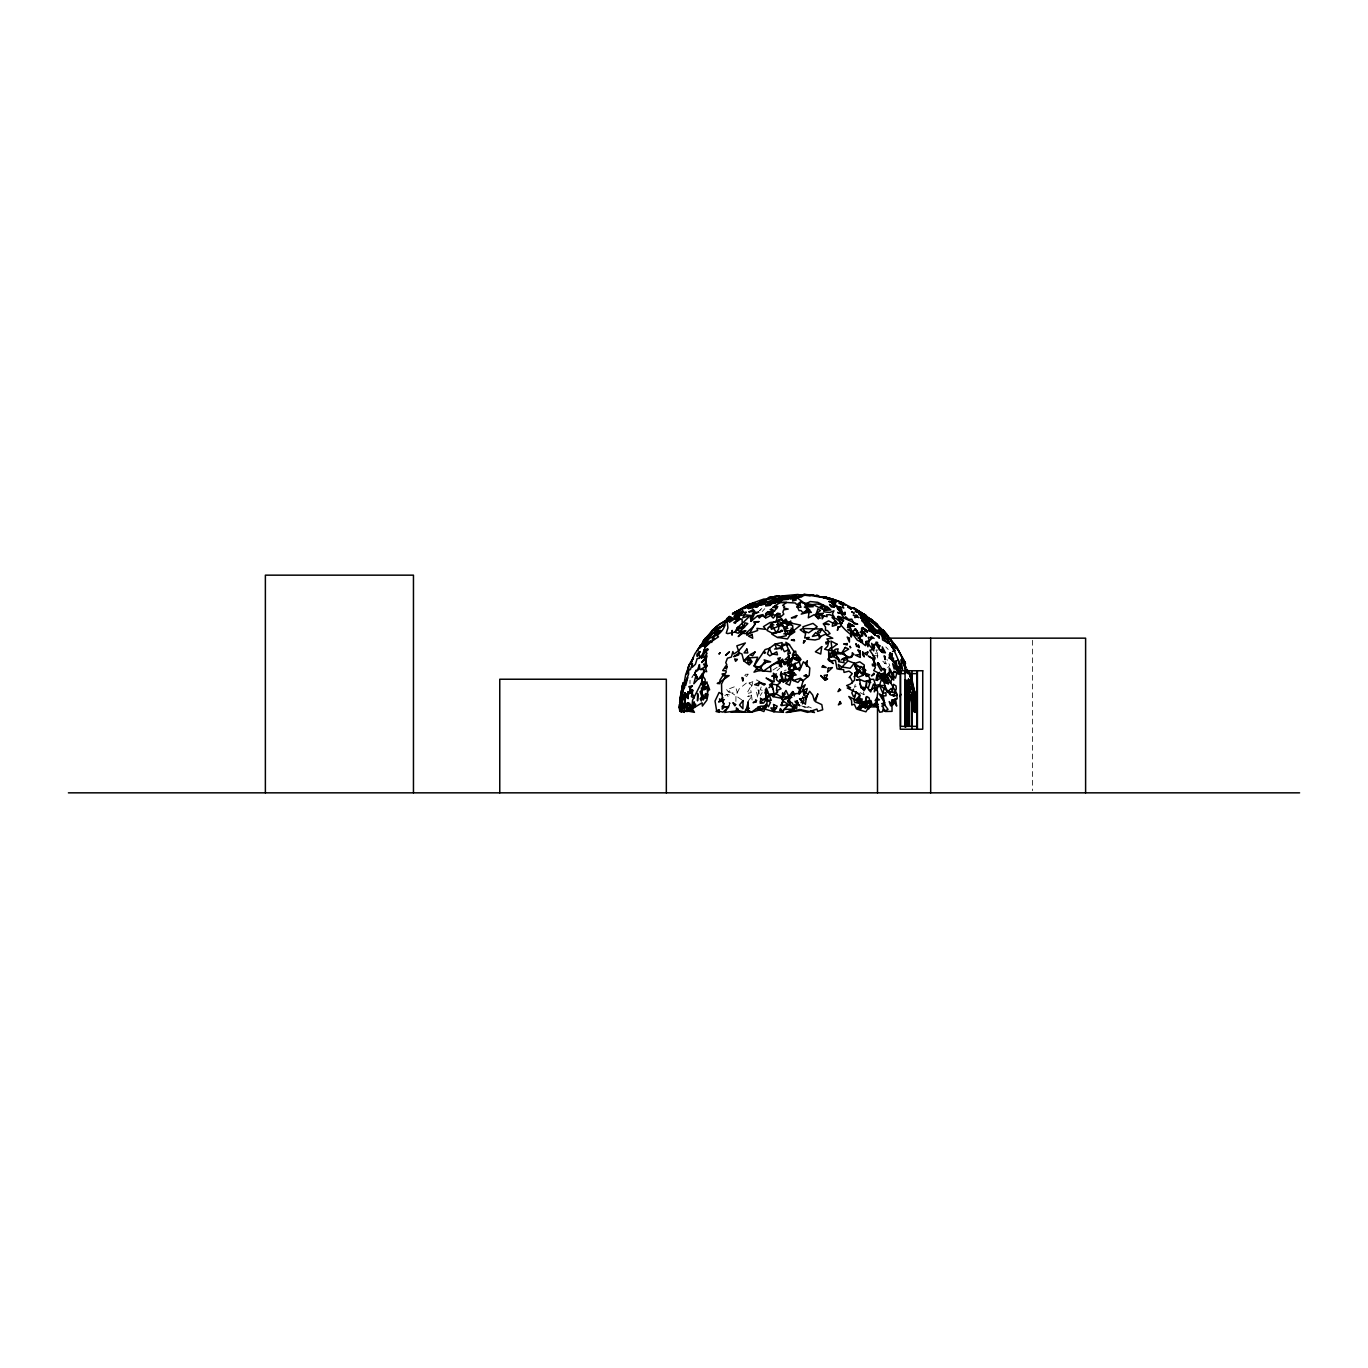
<?xml version="1.0" encoding="UTF-8"?>
<svg xmlns="http://www.w3.org/2000/svg" width="1368" height="1368" viewBox="0 0 1368 1368"><rect width="100%" height="100%" fill="white"/><g stroke="black" fill="none" stroke-linecap="round" stroke-linejoin="round"><path stroke-width="0.75" stroke-dasharray="5 3.75" d="M735.881 701.408L735.984 695.115L739.216 688.839L748.057 681.674L751.887 685.727L750.981 686.856L749.1 683.196L756.812 679.913L759.172 681.52M689.968 683.572L690.036 680.204M752.092 699.989L751.408 694.209L747.715 696.534L752.417 695.543L747.253 702.382M757.923 695.32L758.915 690.053L756.042 687.899M751.887 685.727L752.588 682.512M855.274 684.599L854.401 687.352L857.65 685.351M761.189 686.924L760.266 689.729L763.19 690.601M728.768 706.794L730.016 703.118L727.297 702.382L730.016 703.118L728.357 706.504M860.062 692.584L863.926 694.705L865.004 691.951M760.283 695.56L762.13 692.601M693.73 674.441L691.678 677.434L694.209 676.39M762.232 611.479L764.815 608.674M887.695 667.687L889.798 665.446L886.943 659.479M777.024 670.713L779.64 668.268M772.954 670.029L777.759 666.9M724.801 695.594L726.836 694.38L729.691 694.944L727.229 695.765L726.836 694.38L728.05 696.5M884.993 661.223L886.413 663.942L883.369 663.07M784.548 670.44L786.19 670.046M873.023 655.614L878.273 655.87M877.982 650.159L875.982 649.885L877.777 654.622L875.281 653.083M803.546 706.367L809.189 707.974M807.787 706.333L811.309 707.957M801.665 705.837L805.342 707.735M741.815 699.92L731.675 692.892L737.489 692.995L735.385 686.428L727.896 689.284L728.426 691.917L730.358 692.687L728.648 689.472L728.426 691.917L726.63 689.575M885.831 646.961L888.191 649.441M882.805 661.189L885.181 663.668M757.581 697.081L756.145 690.071L758.915 690.053L759.257 695.286M863.499 691.951L863.926 694.705M1032.412 640.275L1032.412 790.721M877.504 652.981L877.504 659.342M761.839 608.401L759.599 610.641L761.839 608.401M748.057 674.185L746.689 676.493L743.2 674.407L748.057 674.185M750.228 687.471L746.706 693.627L751.22 692.567L750.228 687.471"/><path stroke-width="1.5" d="M772.834 689.113L772.048 684.068L777.058 684.958L781.06 688.771L776.46 690.772L777.058 684.958L779.948 683.128L779.572 679.811M688.309 691.917L688.189 698.518L685.488 696.226L685.146 692.67L684.769 703.391L686.018 694.26L688.189 698.518L688.412 691.729M681.965 702.861L681.828 706.367L682.102 702.93M781.385 649.834L781.487 648.124L774.613 649.048M858.933 697.851L861.755 702.263L860.489 709.77L858.642 707.547L861.378 707.256L864.268 702.092L869.552 703.066M685.607 694.072L685.385 697.03L686.189 693.85M810.831 710.591L814.49 712.506L799.63 709.496L787.575 712.437L794.449 707.991L794.705 704.623M680.905 703.409L681.007 711.907L679.691 710.539L680.905 703.409L681.161 706.88M866.012 696.962L865.26 708.402L864.268 702.092M682.187 707.376L682.615 703.785L682.854 707.854M873.417 648.244L873.913 644.482L873.759 650.911M767.773 700.707L770.475 702.297L768.406 706.829L766.354 704.212L765.584 709.274L773.895 711.753L783.539 712.318L780.359 708.538L779.64 710.437L783.077 711.001L788.395 704.588L794.449 707.991M792.106 695.457L792.705 691.592L794.774 694.089M684 708.829L684.923 703.066L685.317 706.486M701.288 684.479L703.853 670.765M876.854 686.497L876.187 690.413L874.785 689.25M798.382 661.308L798.655 659.718L791.747 657.598L792.021 660.795M705.426 693.542L708.145 694.157L706.829 700.211L702.365 706.076L702.109 702.776L694.465 707.41L694.14 704.127L692.413 708.59L694.465 707.41L695.679 704.264L695.081 705.204L694.055 701.818L694.14 704.127L691.011 706.743L694.448 712.335L686.89 710.898L681.418 711.924L681.982 709.171M770.8 694.397L775.759 693.61L777.793 691.609L773.04 696.62L770.8 694.397L762.404 700.382L760.386 698.142M728.186 620.337L731.401 617.977L727.143 621.585L727.93 627.826L726.271 633.093L727.673 633.606L734.838 632.101L738.224 633.247L747.817 623.551L745.013 622.833L743.747 626.185L738.635 627.809L738.241 626.818L737.13 628.117C741.114 636.889 750.399 633.059 757.65 630.494L756.949 628.374L765.909 629.365L763.464 626.63L769.996 622.543L776.186 621.705L777.092 617.566L780.341 617.19L783.813 614.095L782.838 612.231L783.676 609.837L788.207 609.068L783.59 607.922L784.565 606.4L782.667 605.426L786.395 602.467L795.441 603.014L796.757 604.827L800.776 601.681L804.846 603.527L796.706 597.457L802.161 596.431L799.801 595.73L801.751 595.251L797.801 594.464L774.476 596.653L760.146 601.595L765.071 601.202M856.932 676.527L857.77 672.885L854.282 663.189L848.006 660.847L839.747 669.362L837.028 668.832L835.438 660.282L829.453 661.223L829.008 657.204L833.591 656.537L839.627 660.676L830.667 647.765L828.632 650.245L824.63 649.219L827.572 646.277L828.871 641.455L826.905 638.924L832.77 638.223L826.392 635.111L830.068 633.623L827.486 630.562L825.468 630.221L825.52 627.074L823.553 624.064L829.162 624.492L823.279 623.842L828.581 620.85L836.532 624.971L832.274 626.27L832.719 623.09L835.506 620.935L837.9 623.774L835.728 623.808L835.506 620.935L832.069 617.549L836.224 618.627L842.072 623.363L839.2 623.603L840.191 622.354L838.191 617.994L842.893 620.918M882.941 674.287L882.206 677.126L877.162 674.407L879.556 672.372M781.333 671.688L780.427 674.903L783.3 682.016L791.559 678.169L790.516 674.15L788.242 671.602M870.681 638.531L871.296 636.325L874.084 638.463M769.226 603.049L766.012 604.844L765.977 603.886M709.547 636.24L703.648 646.277L707.837 642.139L705.631 644.807L706.863 642.225L705.546 643.028L706.042 639.95L701.818 645.747L704.776 641.421L701.818 645.747L702.177 643.61L694.995 653.579L690.327 663.942L693.439 657.854L690.327 662.608L685.676 674.595L682.136 693.901L684.428 684.359L684.667 687.471M898.81 666.455L897.818 669.568L895.168 664.113M799.168 694.277L803.17 680.7L809.24 675.399L809.805 667.96L803.409 661.736L799.442 670.713L798.091 668.473L800.707 666.849L799.271 661.65L801.101 659.29L792.482 657.239M696.979 676.459L696.5 677.776L697.988 679.383L702.742 675.86L704.246 671.243L706.709 671.705L705.597 668.661L706.897 665.806L705.785 661.086L706.692 655.204L704.366 657.033L707.085 653.237L704.588 651.835L706.675 649.321L704.674 649.988L704.845 647.509L706.555 643.798L710.625 640.891L704.845 647.509L710.933 641.883L711.753 642.43L712.745 638.155L716.815 633.367L714.729 633.589L715.002 635.179L716.165 634.598L712.745 638.155L714.558 638.924L712.506 640.72L718.542 636.838L717.037 635.59L717.721 633.35L720.611 630.34L717.037 635.59C721.979 631.452 723.484 629.092 725.228 624.851L720.474 626.732M718.901 627.348L717.858 630.528L714.729 633.589L718.354 630.904L714.677 631.281M790.567 629.622L788.96 634.324L783.813 633.846M722.03 699.134L718.645 702.04L722.731 697.663M802.503 703.887L804.042 700.211L802.657 696.979M748.775 608.846L751.271 604.998L747.099 607.973L755.427 604.023M787.882 666.387L789.592 662.728L788.823 657.905L790.961 659.821M853.529 689.198L851.819 692.892L853.529 696.722L855.547 695.081M851.939 683.299L852.589 681.914L850.4 677.741L849.101 677.587L852.264 673.586L849.032 671.141L844.056 672.423L843.594 669.585L839.747 669.362L838.276 664.455L841.765 666.968L850.246 668.268L854.282 663.189L860.438 667.721M806.009 698.791L807.325 696.295L806.043 696.38M885.062 670.696L885.626 669.704M728.528 618.028L729.52 616.335L726.596 618.798M768.389 693.713L765.174 693.029L766.029 690.19M870.527 706.316L868.697 709.034L866.662 707.564L865.465 702.382L870.954 700.519L871.758 703.323M801.084 702.639L801.922 701.442L799.545 698.774M880.735 650.877L882.77 652.468M706.982 686.445L700.04 691.712L703.289 700.023L704.862 696.893L702.502 697.013L701.356 687.847L704.913 689.044L703.186 683.932L703.272 682.752L705.221 683.401L705.136 679.366L702.742 675.86M783.385 663.89L789.592 662.728L780.991 661.223L781.333 664.284L779.23 666.13M739.678 618.25L736.976 621.431L740.669 618.729M735.232 617.686L737.677 614.848L739.66 614.557L733.864 618.421M728.768 706.794L723.073 712.13L716.678 710.915L715.036 701.014L719.072 692.464L722.595 694.551M788.413 668.884L792.294 664.591L795.663 666.336L797.27 669.26L794.603 669.328L789.934 672.133L791.576 673.039L790.516 674.15L791.559 678.169L793.286 680.529L797.886 682.427L800.212 679.793L803.17 680.7L800.485 678.237L793.286 680.529L791.576 676.39L793.953 672.834L789.934 672.133M786.19 678.87L783.3 682.016L780.683 679.434M854.094 676.75L860.438 670.662M766.354 704.212L760.984 709.547L751.545 712.164L731.042 712.181M770.013 694.072L766.439 697.355L765.601 694.465M789.849 700.792L788.088 702.314L789.524 697.783L785.95 690.464L781.932 697.304L782.752 700.895L781.094 705.324L783.112 700.997L781.538 698.279L773.04 696.62L775.759 693.61L781.932 697.304L788.635 696.432L791.816 697.389L782.821 699.766L788.635 696.432L792.705 691.592L794.295 695.902M769.021 687.694L772.031 685.197M779.008 632.341L781.829 630.049M765.174 693.029L767.602 691.165L766.097 691.473M740.037 611.24L735.163 614.335L737.335 614.711L735.129 616.233L742.704 611.24L741.969 610.521M727.537 619.447L730.974 617.652M861.926 669.397L863.653 668.559L866.218 676.493L869.655 674.783L864.867 673.073L862.9 670.628M760.711 605.22L765.003 604.023M776.426 673.928L771.672 676.168L777.349 676.579L774.168 677.622M707.051 690.926L709.633 689.746L708.025 685.146M880.872 650.911L882.36 650.245L881.761 649.441M749.356 708.196L746.535 709.479L751.545 712.164M776.186 621.705L780.461 619.807L785.745 621.346L786.703 623.209L788.156 622.474L800.571 625.142L788.96 634.324L784.668 628.699L787.882 628.374M841.217 659.957C842.996 656.743 852.503 658.555 852.127 656.503L852.298 652.673L853.94 654.366L849.511 657.392L841.371 653.476L834.651 653.904L833.591 656.537L828.717 655.956L828.632 650.245L835.284 651.202L834.651 653.904L838.43 652.006L840.533 653.682M752.451 613.77L756.025 612.197M765.875 615.19L773.245 612.71L771.757 616.643L773.228 618.114L777.52 613.172L779.76 613.668L780.341 617.19L776.716 616.694L779.76 613.668L774.852 615.019L765.464 614.027M892.517 651.527L894.091 650.843M875.896 665.173L872.528 665.823L872.356 664.044L874.169 665.908L874.597 664.882L873.553 659.94L875.127 663.429M724.27 622.782L727.143 621.585L724.459 622.012M757.137 603.886L761.805 602.347L752.195 608.025L754.315 605.853L764.524 603.408M724.407 699.664L721.552 700.45L724.339 703.904M776.973 624.475L785.352 622.953L786.549 624.543M861.378 687.386L865.174 687.659L861.378 687.386L860.079 683.812M717.191 626.561L714.575 628.203L717.909 625.364L704.982 638.788L699.424 648.381L705.324 643.268L706.914 639.848L707.085 641.626L710.522 636.753L710.83 637.933L714.797 634.769L718.132 629.554L723.826 624.988L715.772 630.135L717.362 627.775L720.799 626.818L725.416 622.714L725.279 620.644L725.673 622.491L732.923 617.72L729.383 622.269L740.002 615.463L744.996 614.796L750.331 615.48L750.981 621.329L757.547 615.839L763.07 614.591L759.326 618.011L757.547 615.839L762.369 615.668L765.516 617.669L766.422 612.625L774.51 611.017L776.528 607.717L772.629 607.392L780.016 602.604L766.986 602.142L755.974 603.835L768.286 599.081L780.324 598.004C768.303 601.185 758.624 604.605 746.62 607.324L752.144 607.118L763.789 603.647L760.386 603.613L762.232 600.706L768.286 599.081L763.789 599.064L750.622 603.733L732.325 613.993L750.553 603.784L734.052 612.796C737.609 610.675 734.667 612.265 736.771 612.813L740.208 609.359L745.526 608.161M767.858 604.913L771.569 604.451M854.658 617.566L855.855 617.43L855.941 614.899L857.36 615.822M843.611 660.248L847.613 659.821L846.023 657.82M842.278 612.129L839.405 612.146L842.722 614.249M776.904 624.919L782.428 624.885M888.106 638.155L1085.611 638.155L1085.611 792.841M904.299 673.62L900.589 673.62L900.589 726.357L917.124 726.357L917.124 673.62L908.01 673.62M68.4 792.841L1299.6 792.841M861.498 616.489L863.687 616.626L869.535 622.85L861.498 616.489L863.789 620.183L860.575 618.011M767.568 612.009L772.082 612.625L772.356 614.762L765.841 617.977L764.182 615.925M764.78 601.373L767.072 601.749M871.433 704.965L876.922 705.871L879.778 712.249L882.428 711.753L883.471 707.547L881.83 706.059L884.993 705.272L888.02 709.411L884.241 711.36L884.19 709.137L885.421 711.497L892.056 711.36L891.919 700.142L897.169 698.826L896.827 693.627L890.5 682.495L885.438 682.991L882.753 678.75L876.803 675.775L875.828 680.306L881.898 678.083L879.487 685.402L882.976 693.473L881.693 698.193L879.248 693.85L883.215 695.97L884.993 705.272L881.693 703.699L884.754 702.69L882.411 699.424L883.215 695.97L886.019 695.748L885.934 692.567L882.976 693.473L884.087 688.412L879.487 685.402L884.925 685.642L887.627 691.883L895.356 692.379L897.117 695.218L893.714 696.038L891.457 695.115L893.304 694.363L893.714 696.038L896.262 688.942L896.04 685.949L893.492 684.308L892.312 691.661L891.184 688.395L887.627 691.883L884.549 688.412L884.925 685.642L882.753 678.75L886.584 682.974L883.3 672.851M869.432 627.895L873.109 629.229L870.886 629.861L869.432 627.895L875.264 635.351L870.698 631.093L870.681 628.117L864.576 623.876M776.973 663.326L781.333 664.284M773.895 624.937L770.509 624.167L770.543 627.673M832.616 599.15L825.331 597.132L838.156 600.962L811.925 594.789L813.533 595.2L803.734 594.345L823.331 597.594L836.857 601.663L831.676 601.116L835.728 602.98L828.786 601.441L833.18 602.707L837.712 606.759L835.079 606.007L836.669 606.178L838.841 610.47L841.901 610.795L841.32 608.914L837.267 608.384L845.116 614.215L844.535 615.019L839.781 611.992L844.518 618.387L857.702 624.236L854.025 623.876L851.819 619.14L848.587 619.447L845.646 616.78L844.518 618.387L838.191 616.284L843.714 620.679L837.507 616.951L842.876 621.14L840.79 625.039L845.766 630.357L850.298 634.205L851.597 631.007L850.947 628.716L847.75 629.707L860.455 636.223L862.712 635.898L861.772 633.623L859.874 638.873L860.729 641.849L865.534 645.662L866.132 641.489L869.364 640.737L872.391 637.984L868.235 637.266L869.364 640.737L867.91 646.756L866.132 641.489L872.955 649.561L874.562 647.406L871.638 643.319L872.955 649.561L869.706 650.279L875.041 657.803L874.648 659.564L868.321 656.127L872.63 658.572L874.323 662.864L875.315 667.687L873.673 670.576L880.462 673.911L883.882 673.723L888.208 684.154L887.524 673.723L891.303 671.551L889.354 668.063L889.371 675.553L891.85 678.767L890.739 682.683L888.277 678.083L884.925 676.767L881.249 678.015L880.462 673.911L882.668 681.007L887.524 673.723L893.749 680.118L893.492 672.577L891.97 674.27L895.476 678.152L896.912 672.919L893.749 671.278L898.93 674.27L899.58 672.115L900.708 672.902L900.76 667.259C895.989 652.519 888.584 635.487 872.425 629.519L866.218 622.406L866.183 619.02L860.079 617.242L868.834 623.141L866.303 620.816L869.655 622.423L866.987 618.832L878.307 626.048L896.639 647.491L883.745 630.716L882.89 629.861L897.391 647.936L896.57 647.081L905.565 663.429L897.1 648.158C901.307 654.776 903.359 660.847 906.146 667.994L900.845 659.735L902.589 669.499L898.126 659.821L899.289 664.882M760.403 701.664L762.164 702.109M825.81 597.252L835.609 600.056L823.297 597.081L841.081 602.108L863.02 613.77L857.531 610.419C860.558 613.548 851.341 606.28 855.804 609.034L853.051 607.717L865.106 615.155L855.017 608.709L863.687 616.626L860.66 615.207M808.197 693.781L803.785 692.875L804.025 694.893L805.974 693.046L807.274 688.531L802.674 690.686L805.974 693.046L802.725 689.865L805.239 684.735L801.221 687.745L797.407 687.488L800.759 690.566L798.741 691.233L799.801 693.559M794.979 701.254L798.331 702.4M874.272 644.208L878.735 646.26L876.05 642.105L877.486 642.686M703.46 664.079L706.897 665.806L705.717 667.875L704.212 665.344M736.172 709.821L739.165 711.411M793.115 658.23L796.621 660.282M787.54 672.286L790.516 674.15M789.575 644.619L785.865 642.259L787.267 645.097M867.38 626.578L868.663 627.45M791.114 628.049L794.825 631.879L789.815 635.265L787.472 638.959L777.879 637.42M854.248 626.441L848.759 623.158M757.906 706.777L760.984 709.547L759.907 706.367M854.914 628.784L857.599 631.315M759.172 681.52L761.07 683.35M861.755 702.263L858.54 698.809L858.01 702.092M894.073 662.847L891.902 660.299L893.612 658.213L891.201 659.154L889.166 654.742M847.596 624.954L849.819 627.638M788.823 657.905L791.474 661.154M862.216 688.207L864.063 690.703M865.243 629.212L867.363 632.238L866.474 630.323M861.618 640.481L862.729 642.088M682.974 709.889L684.051 711.599M873.023 655.614L874.494 658.025M869.689 680.802L870.715 682.564M792.294 664.591L794.603 669.328L795.099 663.172M848.416 623.774L850.092 627.245M788.276 655.443L788.703 657.7M916.475 709.787L916.047 708.88L916.509 711.121L914.371 711.138L912.747 709.051L913.858 705.649L912.781 698.86L914.747 698.672L912.319 684.872L914.508 691.045L915.996 702.878L915.722 699.099L909.446 672.218L912.507 681.948L914.901 693.114L910.284 676.083L907.155 669.362L908.215 673.312L906.796 670.987L906.864 672.988L903.564 663.685L905.103 667.926L905.052 683.265L908.557 694.893L910.301 696.568L912.918 707.837L913.91 705.751L912.507 705.563L912.747 709.051L915.175 712.42L915.534 703.904L916.509 711.121L916.201 704.434M915.38 696.124L915.722 699.099M687.882 691.934L688.189 696.141M755.666 699.715L755.786 702.126M681.281 708.624L681.418 711.924M930.685 638.155L930.685 792.841M917.415 670.747L917.415 729.229M916.816 670.747L916.816 729.229M915.124 698.928L915.124 703.152M914.816 698.928L914.816 703.152M911.994 670.747L911.994 689.54M911.994 702.075L911.994 729.229M911.704 673.62L911.704 679.947M911.704 694.722L911.704 726.357M911.396 673.62L911.515 679.947M911.396 694.722L911.515 726.357M908.831 690.498L908.831 726.357M908.523 690.498L908.523 726.357L908.403 679.947M908.095 679.947L908.095 726.357M906.009 679.947L906.009 726.357M905.719 681.196L905.719 727.143M905.411 679.947L905.411 726.357M905.103 679.947L905.12 727.143M877.504 642.396L877.504 646.619M877.504 674.168L877.504 680.529M877.504 703.836L877.504 792.841M666.336 792.841L666.336 679.229L499.765 679.229L499.765 792.841M413.461 792.841L413.461 575.159L265.375 575.159L265.375 792.841M748.211 702.092L748.193 709.958L746.466 708.829L748.211 702.092M766.029 694.328L767.055 703.032L763.891 711.565L756.487 708.538L751.579 712.095L747.766 710.984L746.466 708.829L744.585 711.959L738.207 710.625L724.818 712.403L728.067 706.931L723.792 706.555L721.723 692.943L721.552 683.897L725.741 675.826L723.826 673.86L722.116 673.877L722.903 675.621L719.961 680.153L720.081 681.948L729.161 675.638L722.903 675.621L726.049 672.543L726.151 670.833L722.68 670.576L726.801 664.677L725.758 662.659L727.434 658.213L731.418 657.033L732.872 651.561L733.761 654.007L738.549 650.929L745.355 642.977L736.839 645.833L739.199 652.895L738.617 654.964L733.744 656.657L739.199 652.895L741.918 653.938L743.73 660.778L749.288 664.951L752.058 661.667L749.339 657.888L757.684 657.204L754.11 665.977L759.206 670.576L771.005 671.654L770.423 666.079L778.306 661.035L780.41 657.734L777.879 658.384L782.017 666.421L781.025 667.088L779.418 661.514L782.581 659.068L784.702 664.745L788.72 659.872L796.21 657.478L799.733 657.888L798.963 662.129L792.927 664.557L789.268 667.994L789.148 672.834L784.257 672.611L785.848 675.057L792.602 677.605L793.457 675.382L791.85 670.782L789.268 667.994L791.303 664.13L790.601 659.889L793.577 655.939L793.97 651.51L789.387 644.807L783.214 644.174L780.444 648.21L776.391 648.518L775.006 644.123L782.103 642.584L781.658 646.517L784.343 651.664L788.601 649.697L790.396 653.203L787.797 654.28L788.601 649.697L786.241 644.362L781.658 646.517L775.006 644.123L769.414 648.329L765.105 649.578L754.11 665.977L760.163 667.293L763.395 671.141C770.081 666.472 778.495 659.53 786.976 663.292L787.506 665.361L792.927 664.557L795.287 668.439L789.148 672.834L794.449 668.251L791.85 670.782L796.142 674.988L788.618 675.843L789.729 678.562L784.822 680.495L782.564 679.93L779.538 682.41L776.34 679.605L776.973 676.476L773.433 673.21L774.185 681.777L766.097 678.049L772.749 682.683L769.466 684.804L772.817 688.104L773.912 693.046L768.782 696.329L763.498 703.084L760.181 703.22L760.728 699.082L771.261 700.365L766.302 688.053L766.388 690.122L765.345 689.626L766.029 694.328M861.601 628.22L861.601 630.922L860.027 632.392L862.832 633.333L864.029 632.888L861.601 630.922L863.806 632.067L866.987 631.246L862.746 627.57L866.987 631.246L861.601 628.22M680.734 702.622L680.512 710.197L680.734 702.622M915.568 699.099L916.167 706.435L914.953 705.204L914.08 711.959L913.072 700.946L913.91 691.131C910.284 683.761 916.611 710.249 914.662 692.328L915.739 699.51L913.482 692.02L911.464 692.088L912.627 696.551L911.293 697.458L912.559 696.09L911.037 694.38L912.029 700.844L913.072 700.946L914.132 705.837L914.833 703.99L916.286 711.89L914.918 694.927L915.825 704.452L915.431 699.134M797.151 700.912L797.116 702.913L799.87 705.768L795.321 702.348L797.151 700.912M743.029 700.587L742.909 708.727L739.507 705.016L743.029 700.587M782.547 693.217L782.496 697.218L785.266 693.969L782.547 693.217M862.712 651.938L862.661 654.879L864.285 656.862L862.712 651.938M685.043 705.751L684.359 712.437L680.683 709.599C679.896 715.071 678.836 706.367 679.588 704.178L679.417 708.179L683.008 683.025L680.135 698.313L683.008 683.025L681.538 690.994L687.711 677.519L685.71 685.454L684.308 684.667L681.144 699.783L682.854 687.591L683.744 689.164L685.077 680.597L685.966 680.99L688.6 674.116L688.549 670.474L690.532 669.397L692.396 663.275L692.208 667.293L695.44 664.25L697.15 658.555L699.185 658.367L699.646 655.529L699.732 657.871L702.707 654.52L701.425 657.871L706.743 656.298L704.452 667.225L700.262 669.585L704.127 669.431L701.579 681.401L704.11 686.206L703.665 689.865L708.299 688.292L706.914 681.88L704.11 686.206L708.299 688.292L707.786 692.157L704.434 698.125L702.297 695.85L702.212 691.507L701.237 692.037L702.861 688.292L701.887 681.914L692.567 700.159L691.507 710.898L686.616 711.514L686.274 704.092L685.043 705.751M726.63 667.481L726.596 669.038L724.715 667.652L727.314 666.284L726.63 667.481M909.908 688.189L909.754 693.183L910.353 690.19L908.13 681.401L909.874 682.546L909.908 688.189L907.258 681.401L906.026 681.349L906.095 684.376L907.788 684.701L907.89 681.845L909.908 688.189M697.218 654.058L697.15 656.401L699.253 651.732L697.218 654.058M854.812 672.765L854.572 680.17L850.434 684.017L846.638 685.573L850.605 687.745L847.271 687.984L859.737 694.192L859.583 703.511L854.572 702.28L854.042 700.57L855.992 691.729L859.771 695.679L855.547 700.074L848.793 696.483L851.58 700.467L851.785 704.999L854.299 704.212L856.556 709.069L859.908 705.324L863.379 706.811L878.461 706.948L870.39 704.264L865.824 700.895L859.583 703.511L855.547 700.074L862.062 698.894L862.011 703.511L863.516 705.597L868.663 707.171L870.39 704.264L871.023 702.246L869.962 701.408L865.824 700.895L863.379 706.811L857.685 709.359L865.927 711.805L868.663 707.171L865.824 700.895L866.919 696.534L869.159 697.971L870.39 704.264L878.136 704.845L876.409 701.733L877.777 692.43L876.854 689.044L879.333 684.769L875.537 685.283L873.742 679.298L870.561 679.4L868.543 681.931L869.74 683.521L868.15 688.566L866.286 686.172L866.611 680.956L870.219 679.828L868.783 676.493L856.59 669.978L854.059 663.6L859.771 661.821L864.268 665.002L863.977 668.319L865.636 670.252L863.054 675.347L857.873 677.365L854.812 672.765M905.428 670.645L905.36 672.577L905.428 670.645M773.912 705.683L773.895 711.753L777.229 706.213L773.484 704.486L773.912 705.683M838.772 659L838.652 661.702L844.073 662.693L843.269 658.521L847.527 658.076L843.971 653.34L828.751 653.528L830.906 653.784L827.914 659.479L833.249 663.6L828.546 658.47L836.84 653.117L838.191 648.842L835.523 649.253L831.316 652.656L833.454 654.981L836.275 655.34L838.772 659M915.466 706.179L915.278 711.155L915.466 706.179M682.427 701.083L682.256 704.982L681.11 704.999L685.146 692.67L682.786 695.833L682.427 701.083M722.355 706.213L722.201 709.137L724.681 706.948L722.355 706.213M843.765 603.305L838.635 601.304L843.765 603.305M861.789 620.474L870.082 625.569L868.116 624.338L864.832 625.142L868.663 628.254L861.789 620.474M885.147 672.475L884.925 676.767L884.668 668.969L883.147 668.439L885.147 672.475M914.833 697.047L915.295 701.972L914.833 697.047M912.268 687.471L912.114 690.002L912.097 684.992L910.695 682.461L912.268 687.471M819.107 634.906L818.953 637.163L826.357 633.829L821.74 629.024L803.119 628.528L800.16 629.707L804.504 632.803L802.948 626.783L813.019 623.398L817.209 626.818L808.625 632.82L804.675 631.281L805.735 632.939L804.692 637.967L809.189 637.437L806.675 639.147L815.071 639.967L819.193 638.907L820.766 636.753L815.738 632.546L812.404 636.411L819.107 634.906M681.076 694.106L680.768 698.809L682.375 688.48L681.076 694.106M796.347 655.563L797.373 660.453L799.733 657.888L797.236 654.81L792.311 655.255L793.97 651.51L795.68 651.151L796.347 655.563M892.227 653.87L892.107 655.597L890.004 653.032L892.227 653.87M679.93 700.211L679.708 703.118L680.546 697.372L679.674 702.776L679.93 700.211M797.544 607.238L799.117 610.641L800.998 610.504L802.435 612.231L811.395 612.419L805.273 605.768L816.935 603.938L823.758 605.289L823.126 606.879L820.099 606.776L824.784 610.282L830.906 609.991L826.87 606.366L825.126 607.529L823.741 611.855L829.966 612.436L833.967 610.778L832.411 614.044L834.275 616.968L830 614.694L826.511 614.848L827.127 616.712L817.312 614.181L815.773 614.984L818.509 618.9L814.199 614.625L808.334 617.823L809.052 612.026L801.203 614.112L809.668 609.803L804.35 607.084L813.242 606.708L804.726 604.502L810.249 601.561L817.688 602.313L823.758 605.289L820.629 606.588L825.656 606.041L825.126 607.529L828.786 608.298L824.784 610.282L813.515 604.913L800.981 602.313L796.877 607.187L799.818 604.211L800.998 607.255L797.544 607.238M847.271 643.576L847.151 644.978L843.629 643.986L847.271 643.576M877.196 701.254L876.837 705.546L873.143 705.255L877.196 701.254M778.888 626.048L778.597 629.246L776.34 632.734L771.808 634.119L777.554 637.539L786.344 635.71L782 622.867L785.813 619.054L787.934 622.594L790.909 621.158L788.549 622.902L792.397 623.38L787.062 625.689L788.789 624.099L792.688 625.74L792.876 629.058L791.969 630.819L784.411 630.716L787.164 626.818L783.676 626.852L782.975 625.723L778.888 626.048L771.449 629.297L771.672 623.432L781.556 618.541L783.026 620.986L787.934 622.594L782 622.867L777.263 621.158L778.888 626.048M698.022 695.765L697.509 700.878L697.594 693.422L698.022 695.765M692.635 690.224L691.404 696.688L694.38 697.902L692.311 693.525L692.635 690.224L689.985 689.848L690.515 693.131L692.635 690.224M895.424 698.62L894.672 702.212L891.919 700.142L893.321 704.537L894.569 702.365L896.673 706.11L895.424 698.62M797.219 703.682L796.638 708.607L794.312 707.051L792.26 703.032L787.592 700.741L794.466 709.701L794.312 707.051L797.219 703.682M748.621 655.922L747.663 662.916L750.793 662.112L748.228 659.085L743.73 660.778L748.621 655.922M807.274 661.035L806.607 666.284L805.769 662.505L807.274 661.035M697.475 650.45L700.673 645.217L697.475 650.45M913.037 696.945L912.781 698.86L912.541 696.124L912.165 697.885L913.037 696.945M806.368 696.996L805.393 704.264L800.229 699.116L806.368 696.996L809.651 691.302L812.678 695.064L814.405 700.707L817.859 693.815L815.362 701.647L821.809 704.623L822.698 709.753L817.671 711.343L816.952 709.086L807.548 712.369L800.759 710.437L786.001 712.489L793.337 709.069L783.949 709.411L789.934 703.648L789.097 700.638L791.251 695.56L793.337 693.918L798.553 693.405L803.255 690.926L803.803 694.824L806.368 696.996M874.853 687.334L874.237 691.866L876.101 689.062L873.468 684.034L870.698 692.003L868.509 689.369L870.646 689.968L874.853 687.334M821.74 646.619L820.714 654.041L815.362 651.784L821.74 646.619M748.997 611.889L754.76 611.257L753.221 609.564L748.997 611.889M679.759 708.436L679.657 706.469L679.759 708.436M690.139 687.967L689.25 693.798L691.131 690.344L690.139 687.967M696.158 670.286L694.226 675.091L696.158 670.286M828.239 668.2L827.537 672.201L832.428 667.567L828.239 668.2M752.058 615.241L750.981 621.329L753.956 615.087L752.058 615.241M702.297 695.85L701.339 701.014L700.211 698.774L702.297 695.85M803.82 641.045L803.426 643.182L805.256 640.754L803.82 641.045M827.366 675.005L825.383 679.828L820.663 675.501L825.024 680.255L827.589 678.956L825.383 679.828L824.203 675.347L827.366 675.005M900.811 694.363L899.939 696.5L900.811 694.363M704.691 683.077L704.11 686.206L703.614 681.726L704.691 683.077M785.848 675.057L784.822 680.495L782.923 678.99L781.179 673.278L785.848 675.057M743.337 678.442L742.79 681.076L741.952 677.519L743.337 678.442M838.191 627.006L837.455 630.306L838.191 627.006L840.294 626.544L838.191 627.006M688.634 668.285L687.334 672.56L688.634 668.285M692.054 706.127L691.507 710.898L688.6 709.633L687.54 707.068L689.609 703.135L691.507 710.898L694.346 704.434L688.6 709.633L690.43 705.067L692.054 706.127M789.353 656.059L788.43 659.838L785.027 659.564L789.353 656.059M768.423 627.502L767.038 630.46L771.979 633.059L782.496 631.093L776.34 632.734L771.911 625.005L768.423 627.502M757 668.319L753.99 672.167L759.206 670.576L763.96 662.539L770.594 661.838L764.199 659.872L765.464 663.035L757 668.319M704.281 649.424L701.425 657.871L707.461 648.74L708.299 649.458L705.546 652.04L704.281 649.424M696.124 674.715L693.815 683.795L697.441 679.742L696.124 674.715M732.205 630.528L732.051 634.889L732.205 630.528M688.343 667.259L687.676 668.918L689.66 663.993L687.899 668.251L688.343 667.259M791.559 678.169L789.592 685.197L785.728 683.35L791.559 678.169M867.876 652.04L866.97 655.135L864.285 653.323L867.876 652.04M782.291 597.098L782.718 598.192L793.303 596.397L776.357 599.099L781.128 598.996L782.393 598.175L778.563 598.124L782.291 597.098M729.383 651.92L725.621 655.357L729.383 651.92M687.591 670.85L686.633 673.962L687.591 670.85M893.184 675.98L891.85 678.767L890.978 676.442L893.184 675.98M703.391 641.9L701.972 643.678L703.391 641.9M850.024 646.414L850.622 647.645L850.024 646.414M817.842 609.136L815.773 614.984L820.167 618.387L818.953 614.865L823.279 613.428L816.371 613.702L820.407 610.504L817.842 609.136M863.806 670.046L863.054 675.347L855.171 666.626L861.327 666.575L858.728 670.73L855.684 672.15L862.986 672.56L865.636 670.252L863.806 670.046M865.106 618.097L858.882 614.489L858.865 613.24L866.645 617.395L866.987 618.832L865.106 618.097M688.07 702.69L687.044 705.717L686.77 703.289L688.07 702.69M769.414 648.329L767.516 653.921L769.739 655.87L776.733 651.852L777.486 654.793L771.689 653.887L769.414 648.329M852.418 633.606L851.221 637.112L850.469 635.539L853.204 632.717L850.913 632.495L857.257 636.308L855.923 633.675L857.821 632.768L860.455 636.223L857.907 638.018L862.421 640.156L860.729 641.849L857.274 640.207L852.418 633.606M783.112 700.997L781.47 705.649L788.395 704.588L783.112 700.997M759.462 682.546L758.385 685.59L754.691 684.667L759.462 682.546L765.311 684.103L764.079 685.111L759.462 682.546M699.441 664.626L697.167 670.936L699.766 668.165L699.441 664.626M693.131 658.128L691.729 661.428L693.131 658.128M756.555 700.484L756.008 701.972L753.084 702.673L756.555 700.484M879.863 645.816L878.803 648.535L881.779 652.262L885.438 652.827L882.292 646.876L883.061 652.433L878.803 648.535L875.828 643.285L879.863 645.816M732.701 613.428L733.641 612.949L732.701 613.428M793.252 599.218L792.534 601.082L796.415 599.885L793.252 599.218M896.143 660.812L895.185 663.258L896.98 666.558L894.176 669.072L892.637 663.702L895.51 667.379L895.322 665.019L896.98 666.558L896.143 660.812M899.734 666.267L898.349 669.807L899.118 671.551L897.853 672.304L895.578 668.713L897.511 668.901L900.708 672.902L899.734 666.267M849.015 623.62L847.459 627.57L851.529 626.424L849.015 623.62L853.598 626.065L849.015 623.62M866.286 686.172L864.884 689.592L860.882 687.779L859.6 679.332L856.522 680.101L859.6 679.332L864.388 681.401L866.611 680.956L866.286 686.172M889.935 655.511L888.892 658.042L892.021 659.496L895.185 663.258L890.004 653.032L891.833 655.768L890.893 656.435L892.021 659.496L889.935 655.511M746.056 612.265L742.756 617.789L750.331 615.48L742.226 623.415L742.072 619.225L735.437 619.567L739.301 617.395L736.001 618.148L735.146 617.259L740.002 615.463L743.542 611.257L733.966 616.438L738.84 613.514L746.056 612.265M743.936 607.614L741.798 608.709L743.936 607.614M859.155 647.526L858.437 645.183L859.155 647.526M777.622 606.605L776.631 608.692L775.023 605.46L777.622 606.605M684.154 705.409L682.752 708.367L682.581 702.536L684.154 705.409M873.194 621.739L874.579 623.534L872.271 621.688L873.194 621.739M821.74 629.024L819.911 632.803L818.509 633.076L817.534 631.571L821.74 629.024M781.556 599.68L780.82 601.15L774.408 600.552L781.556 599.68M699.971 651.681L698.296 655.084L699.971 651.681M798.382 597.696L787.917 597.491L790.465 599.081L798.382 597.696M868.783 629.554L868.355 630.716L871.484 631.691L868.783 629.554M728.357 706.504L727.383 708.333L725.946 707.119L728.357 706.504M877.965 662.745L877.298 664.01L878.769 663.617L882.326 669.414L881.231 671.072L877.538 664.557L878.769 663.617L877.965 662.745M840.123 701.579L838.379 704.896L841.166 703.545L840.123 701.579M847.921 606.93L851.101 609.051L847.921 606.93M859.908 705.324L857.685 709.359L859.959 705.375M755.393 623.757L753.751 625.911L755.393 623.757M839.422 689.113L838.003 691.627L840.687 689.985L839.422 689.113M892.808 672.594L891.628 674.663L891.149 673.176L892.808 672.594M737.13 628.117L734.838 632.101L738.515 629.126L744.534 627.365L741.661 623.637L737.13 628.117M753.426 626.698L749.681 633.162L746.911 635.368L746.5 632.649L753.426 626.698M721.192 623.329L724.852 621.089L718.388 625.005L721.192 623.329M755.016 652.006L752.674 655.785L749.818 654.793L755.016 652.006M876.7 698.142L875.11 700.655L879.47 699.835L876.7 698.142M735.659 704.537L734.821 705.837L732.906 702.673L735.659 704.537M796.792 615.6L795.492 617.618L791.354 617.891L796.792 615.6M823.912 616.181L822.168 618.883L821.963 615.908L823.912 616.181M845.287 647.44L841.371 653.476L848.741 649.099L845.287 647.44M737.472 619.961L735.266 623.363L733.795 622.662L737.472 619.961M876.067 632.461L874.75 634.444L873.092 630.443L880.787 634.53L886.874 642.601L890.448 643.986L882.548 639.985L882.275 636.975L885.455 636.872L878.034 630.032L876.597 631.076L878 633.623L876.067 632.461M730.734 616.882L726.015 620.183L730.734 616.882M708.196 636.206L703.22 642.481L714.694 631.725L706.811 638.223L713.019 629.725L706.144 638.035L711.052 632.803L708.196 636.206M746.842 649.013L744.124 652.878L747.8 652.946L746.842 649.013M755.478 604.895L756.042 605.75L759.103 604.536L755.478 604.895M717.14 626.715L714.541 630.306L713.634 629.913L717.14 626.715M822.972 665.6L821.86 667.122L826.169 667.499L822.972 665.6M712.369 630.323L711.736 631.161L714.199 628.579L712.369 630.323M705.392 638.292L703.101 641.301L705.392 638.292M740.669 633.435L738.241 636.565L741.388 634.154L740.669 633.435M688.822 708.402L686.89 710.898L686.839 708.47L688.822 708.402M720.013 652.758L719.123 653.887L720.013 652.758M705.7 657.341L701.596 662.522L706.367 658.504L705.7 657.341M807 609.222L805.119 611.445L807.667 611.701L807 609.222M855.684 629.092L852.777 631.418L855.103 629.571L857.821 632.768L855.684 629.092M737.284 659.479L735.608 661.342L734.633 658.931L737.284 659.479M692.396 685.932L690.259 688.292L688.805 686.616L692.396 685.932M873.861 673.347L871.519 675.912L874.272 674.407L873.861 673.347M702.297 673.826L698.364 679.212L703.032 675.792L702.297 673.826M828.871 641.455L826.169 644.174L825.708 642.259L828.871 641.455M794.483 596.14L802.161 596.431L795.834 596.773L795.15 595.268L794.483 596.14M757.855 606.366L755.786 607.324L757.855 606.366M766.337 706.162L763.327 709.12L756.487 708.538L761.155 706.127L766.337 706.162M765.481 652.485L764.558 653.357L763.532 651.938L765.481 652.485M745.457 607.272L743.645 608.281L745.457 607.272M730.512 618.558L729.691 619.328L731.418 618.404L730.512 618.558M752.366 606.246L750.04 608.332L754.315 605.853L752.366 606.246M745.663 630.648L742.054 633.829L740.669 631.691L745.663 630.648M842.585 606.605L841.799 607.306L843.817 607.939L842.585 606.605M769.449 603.049L765.721 605.99L770.047 605.374L769.449 603.049M783.847 598.517L782.068 599.902L788.447 599.304L783.847 598.517M740.02 609.598C734.274 615.19 729.127 615.155 740.02 609.598M837.113 644.26L831.898 648.141L830.957 641.079L837.113 644.26M736.651 613.822L735.659 614.54L738.84 613.514L736.651 613.822M718.85 709.701L716.062 711.48L719.329 712.335L718.85 709.701M843.252 603.51L840.38 602.484L845.544 605.015L843.252 603.51M721.021 701.168L720.235 701.613L719.534 698.894L721.021 701.168M751.801 617.891L750.536 618.592L751.801 617.891M719.79 682.085L717.26 683.453L719.824 683.692L719.79 682.085M892.671 704.776L890.619 705.837L889.2 701.579L892.671 704.776M752.126 634.376L748.535 636.188L752.708 638.24L752.126 634.376M774.63 596.568L773.023 596.995L774.63 596.568M776.408 708.231L772.458 710.06L770.851 707.957L776.408 708.231M806.231 674.851L803.888 675.877L807.889 676.801L806.231 674.851M754.007 602.878L749.852 604.673L755.051 602.997L754.007 602.878M831.881 603.254L835.455 606.366L831.881 603.254M773.211 601.886L769.072 603.579L775.314 603.117L773.211 601.886M758.607 612.146L752.896 614.437L752.81 613.309L758.607 612.146M788.344 596.072L782.308 596.328L788.344 596.072M782.41 599.936L775.519 602.587L774.391 599.543L782.41 599.936M771.637 609.136L770.116 609.649L774.51 611.017L771.637 609.136M863.516 667.003L862.302 667.413L863.977 668.319L863.516 667.003M864.644 616.677L866.987 618.832L864.644 616.677M772.39 596.739L768.337 597.679L772.39 596.739M778.819 595.935L774.476 596.653L778.819 595.935M770.201 597.765L768.2 598.278L775.143 597.696L770.201 597.765M758.847 621.636L754.093 622.833L753.871 621.79L758.847 621.636M880.274 629.434L879.231 629.673L887.952 637.214L887.353 634.718L877.127 624.629L878.307 626.048L872.288 621.072L877.196 626.818L871.313 621.123L880.274 629.434M793.85 639.591L791.303 640.104L794.534 640.788L793.85 639.591M871.912 630.409L870.304 629.861L871.912 630.409M706.11 694.722L703.049 695.252L704.434 698.125L706.948 697.936L706.11 694.722M860.044 654.434L855.274 655.118L860.369 657.461L860.044 654.434M786.395 602.467L779.811 602.433L786.395 602.467M876.255 624.492L879.077 627.553L876.255 624.492M922.733 670.747L900.298 670.747L900.298 729.229L922.733 729.229L922.733 670.747M803.751 595.644L802.452 594.96L803.751 595.644M834.377 607.153L831.334 606.982L829.555 604.399L834.377 607.153M810.232 595.576L805.53 595.285L810.232 595.576M857.787 646.534L856.573 646.448L855.889 643.627L857.787 646.534M865.243 633.829L863.704 633.675L866.371 636.308L865.243 633.829M892.244 645.85L891.149 645.696L895.048 650.929L892.244 645.85M856.864 611.564L855.171 611.308L857.685 612.454L856.864 611.564M828.119 598.654L822.972 597.303L828.119 598.654M904.419 661.171L902.093 658.778L903.632 662.557L902.213 657.803L905.291 664.079L904.419 661.171M818.509 595.73L816.525 595.388L818.509 595.73M873.143 626.493L870.116 625.894L876.854 630.528L878.034 633.127L870.732 623.876L868.099 623.175L873.143 626.493M864.012 614.574L866.611 616.968L864.012 614.574M855.889 615.771L853.222 615.155L858.557 617.566L855.889 615.771M878.803 636.12L876.7 635.641L879.385 638.223L878.803 636.12M840.397 607.118L838.704 606.64L840.482 608.042L840.397 607.118M844.945 612.317L845.116 614.215L844.945 612.317M839.935 603.374L838.977 603.083L843.475 605.408L839.935 603.374M910.284 676.083L911.464 680.871L910.284 676.083M859.959 650.792L857.804 649.92L860.335 654.212L859.959 650.792M877.486 624.577L874.682 622.115L877.486 624.577M854.008 613.052L851.785 611.804L854.008 613.052M869.432 619.362L865.551 616.917L869.432 619.362M866.491 615.771L864.354 614.283L866.491 615.771M889.798 691.866L886.772 690.395L890.431 694.927L889.798 691.866M838.96 613.394L837.814 612.436L838.96 613.394M863.02 613.77L857.531 610.419L863.02 613.77M849.408 638.292L847.219 637.061L849.425 642.122L849.408 638.292M737.677 708.863L736.223 708.008L738.207 710.625L737.677 708.863M870.168 618.866L860.592 612.625L870.168 618.866M895.784 647.697L892.911 645.884L891.32 640.994L895.784 647.697M885.045 656.554L884.087 655.87L885.13 659.598L885.045 656.554M888.909 641.558L886.789 638.206L888.909 641.558M873.229 620.901L871.057 619.157L873.229 620.901M895.065 646.055L893.441 644.602L896.262 648.74L895.065 646.055M913.311 688.07L912.08 682.957L913.311 688.07M909.84 681.897L908.506 679.144L909.84 681.897M915.534 702.451L915.072 698.142L915.534 702.451"/></g></svg>
